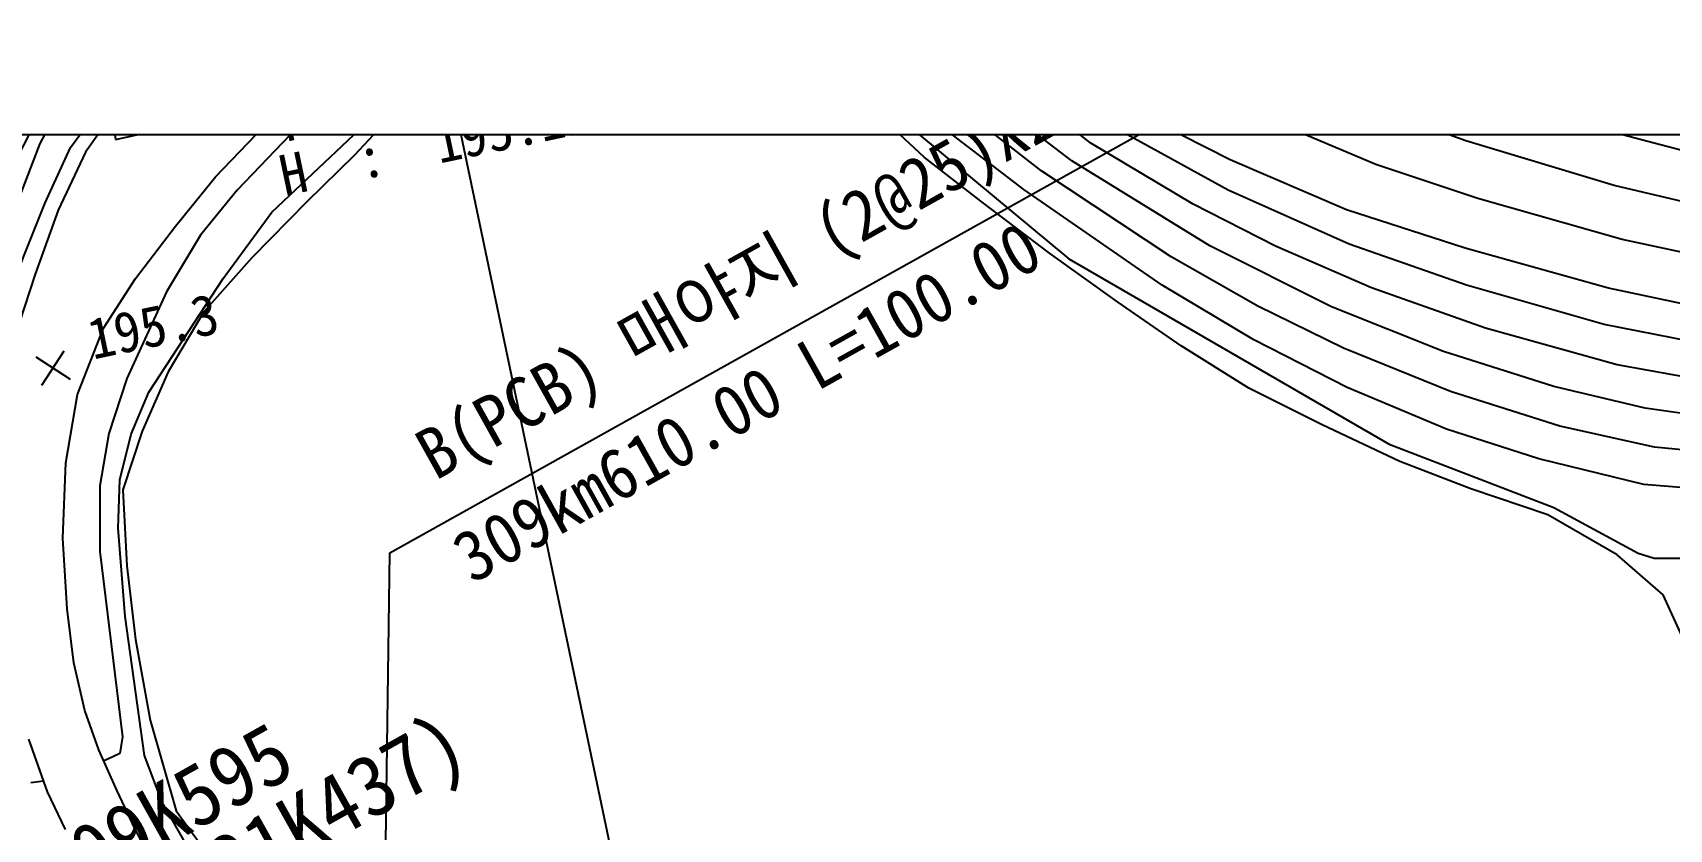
# Model space of a CAD drawing. Header units: millimetres. Extents: x 13158 to 13954, y 1103 to 1807.
# Drawn here: x 13690.8 to 13771.2, y 1510.5 to 1549.6 of the extents above; entities that cross this region are included whole.
import ezdxf
from ezdxf.xclip import XClip

# ---------------------------------------------------------------- set-up
doc = ezdxf.new("R2010")
doc.units = ezdxf.units.MM
doc.header["$LTSCALE"] = 10
doc.header["$MEASUREMENT"] = 0
doc.header["$XCLIPFRAME"] = 2
doc.layers.add('TX-PAPR', color=2, linetype='Continuous', plot=False)
doc.layers.add('TZ-BASE', color=253, linetype='Continuous')
doc.styles.add('HANA', font='GulimChe.ttf')
doc.styles.get("Standard").update_dxf_attribs({"font": 'GulimChe.ttf'})

# ---------------------------------------------------------------- blocks, each defined once
blk = doc.blocks.new('JD-SFSG5YJF567')
at = {"layer": 'TZ-BASE'}
for p, q in [((470.343, -192.587), (393.567, 173.178)), ((410.678, 54.464), (455.937, 79.736)), ((442.715, 73.219, -59), (435.064, 79.166, -59)), ((444.185, 73.72, -58), (437.267, 79.046, -58)), ((445.122, 74.6, -57), (439.513, 78.869, -57)), ((432.722, 78.292, -61), (444.046, 68.909, -61)), ((441.831, 72.323, -60), (433.977, 78.308, -60)), ((396.684, 77.228, -59.884), (397.198, 74.781, -59.884)), ((393.49, 74.583, -61), (394.651, 76.709, -61)), ((394.988, 74.381, -60), (396.599, 76.603, -60)), ((436.928, 73.901, -255), (434.025, 76.612, -255)), ((463.548, 74.702, -53), (458.838, 76.402, -53)), ((389.597, 68.55, -62), (393.267, 75.593, -62)), ((397.222, 76.292, -70.297), (395.726, 74.149, -70.297)), ((406.664, 75.936, -60), (403.169, 72.281, -60)), ((410.895, 76.108, -255), (408.94, 74.003, -255)), ((451.97, 73.768, -55), (447.597, 75.992, -55)), ((459.132, 73.55, -54), (453.796, 75.787, -54)), ((397.198, 74.781, -59.884), (399.644, 75.295, -59.884)), ((402.108, 72.937, -60.799), (404.125, 75.037, -60.799)), ((404.876, 71.205, -61), (409.162, 75.247, -61)), ((451.871, 72.279, -56), (446.397, 75.29, -56)), ((476.832, 73.532, -52), (469.224, 75.532, -52)), ((392.442, 71.841, -61), (393.49, 74.583, -61)), ((393.735, 71.668, -60), (394.988, 74.381, -60)), ((395.726, 74.149, -70.297), (394.383, 71.301, -70.297)), ((408.94, 74.003, -255), (406.594, 71.719, -255)), ((450.152, 71.6, -57), (445.122, 74.6, -57)), ((470.84, 72.51, -53), (463.548, 74.702, -53)), ((439.709, 71.745, -255), (436.928, 73.901, -255)), ((449.069, 69.01, -59), (442.715, 73.219, -59)), ((450.968, 69.547, -58), (444.185, 73.72, -58)), ((457.678, 71.312, -55), (451.97, 73.768, -55)), ((464.137, 71.879, -54), (459.132, 73.55, -54)), ((400.149, 70.517, -60.799), (402.108, 72.937, -60.799)), ((477.403, 70.96, -53), (470.84, 72.51, -53)), ((391.587, 66.288, -60), (393.735, 71.668, -60)), ((403.169, 72.281, -60), (401.363, 70.083, -60)), ((406.594, 71.719, -255), (403.895, 68.962, -255)), ((443.086, 69.184, -255), (439.709, 71.745, -255)), ((448.624, 67.612, -60), (441.831, 72.323, -60)), ((454.187, 69.539, -57), (450.152, 71.6, -57)), ((457.81, 69.63, -56), (451.871, 72.279, -56)), ((471.226, 69.87, -54), (464.137, 71.879, -54)), ((394.383, 71.301, -70.297), (393.246, 68.165, -70.297)), ((402.488, 67.942, -61), (404.876, 71.205, -61)), ((463.507, 69.429, -55), (457.678, 71.312, -55)), ((398.178, 67.952, -60.799), (400.149, 70.517, -60.799)), ((401.363, 70.083, -60), (399.694, 67.297, -60)), ((446.435, 66.793, -255), (443.086, 69.184, -255)), ((456.943, 66.556, -58), (450.968, 69.547, -58)), ((458.915, 67.482, -57), (454.187, 69.539, -57)), ((463.588, 67.623, -56), (457.81, 69.63, -56)), ((470.555, 67.464, -55), (463.507, 69.429, -55)), ((477.488, 68.516, -54), (471.226, 69.87, -54)), ((403.895, 68.962, -255), (401.54, 66.301, -255)), ((444.046, 68.909, -61), (459.776, 59.813, -61)), ((453.329, 66.584, -59), (449.069, 69.01, -59)), ((393.246, 68.165, -70.297), (392.463, 65.754, -70.297)), ((396.595, 65.501, -60.799), (398.178, 67.952, -60.799)), ((398.83, 62.361, -61), (402.488, 67.942, -61)), ((453.129, 64.927, -60), (448.624, 67.612, -60)), ((470.349, 65.693, -56), (463.588, 67.623, -56)), ((399.694, 67.297, -60), (397.754, 63.029, -60)), ((449.552, 64.631, -255), (446.435, 66.793, -255)), ((464.516, 65.506, -57), (458.915, 67.482, -57)), ((476.501, 66.218, -55), (470.555, 67.464, -55)), ((401.54, 66.301, -255), (399.789, 63.364, -255)), ((457.539, 64.525, -59), (453.329, 66.584, -59)), ((462.454, 64.361, -58), (456.943, 66.556, -58)), ((395.322, 62.249, -60.799), (396.595, 65.501, -60.799)), ((470.978, 63.706, -57), (464.516, 65.506, -57)), ((476.316, 64.511, -56), (470.349, 65.693, -56)), ((393.576, 62.713, -59.736), (394.669, 64.388, -59.736)), ((452.884, 62.556, -255), (449.552, 64.631, -255)), ((457.717, 62.595, -60), (453.129, 64.927, -60)), ((462.8, 62.392, -59), (457.539, 64.525, -59)), ((467.877, 62.634, -58), (462.454, 64.361, -58)), ((393.285, 64.097, -59.736), (394.96, 63.004, -59.736)), ((475.921, 62.811, -57), (470.978, 63.706, -57)), ((397.754, 63.029, -60), (396.862, 60.325, -60)), ((399.789, 63.364, -255), (398.508, 60.445, -255)), ((394.756, 58.898, -60.799), (395.322, 62.249, -60.799)), ((397.966, 60.3, -61), (398.83, 62.361, -61)), ((456.492, 60.751, -255), (452.884, 62.556, -255)), ((462.599, 60.553, -60), (457.717, 62.595, -60)), ((468.172, 60.69, -59), (462.8, 62.392, -59)), ((472.355, 61.57, -58), (467.877, 62.634, -58)), ((475.901, 61.076, -58), (472.355, 61.57, -58)), ((396.862, 60.325, -60), (396.429, 57.762, -60)), ((398.508, 60.445, -255), (397.556, 57.567, -255)), ((460.308, 58.952, -255), (456.492, 60.751, -255)), ((467.131, 59.087, -60), (462.599, 60.553, -60)), ((472.818, 59.657, -59), (468.172, 60.69, -59)), ((397.409, 58.063, -61), (397.966, 60.3, -61)), ((459.776, 59.813, -61), (467.872, 56.695, -61)), ((475.987, 59.348, -59), (472.818, 59.657, -59)), ((394.601, 55.199, -60.799), (394.756, 58.898, -60.799)), ((463.786, 57.62, -255), (460.308, 58.952, -255)), ((472.293, 57.824, -60), (467.131, 59.087, -60)), ((397.326, 55.682, -61), (397.409, 58.063, -61)), ((396.429, 57.762, -60), (396.416, 54.541, -60)), ((397.556, 57.567, -255), (397.755, 53.839, -255)), ((467.581, 56.346, -255), (463.786, 57.62, -255)), ((475.11, 57.606, -60), (472.293, 57.824, -60)), ((470.982, 54.372, -255), (467.581, 56.346, -255)), ((467.872, 56.695, -61), (472.01, 54.452, -61)), ((397.674, 51.348, -61), (397.326, 55.682, -61)), ((394.821, 51.72, -60.799), (394.601, 55.199, -60.799)), ((396.416, 54.541, -60), (397.537, 45.433, -60)), ((409.953, 3.895), (410.678, 54.464)), ((473.237, 52.403, -255), (470.982, 54.372, -255)), ((472.01, 54.452, -61), (472.807, 54.203, -61)), ((472.807, 54.203, -61), (476.235, 54.207, -61)), ((397.755, 53.839, -255), (398.174, 50.22, -255)), ((474.627, 49.396, -255), (473.237, 52.403, -255)), ((395.151, 49.072, -60.799), (394.821, 51.72, -60.799)), ((398.616, 44.513, -61), (397.674, 51.348, -61)), ((398.174, 50.22, -255), (398.899, 46.259, -255)), ((395.693, 46.72, -60.799), (395.151, 49.072, -60.799)), ((396.376, 44.799, -60.799), (395.693, 46.72, -60.799)), ((398.899, 46.259, -255), (400.171, 41.794, -255)), ((392.915, 45.312, -70.297), (393.837, 42.74, -70.297)), ((397.537, 45.433, -60), (397.398, 44.618, -60)), ((397.263, 42.818, -60.799), (396.376, 44.799, -60.799)), ((396.813, 44.332, -60), (396.617, 44.26, -60)), ((397.398, 44.618, -60), (396.813, 44.332, -60)), ((399.488, 42.222, -61), (398.616, 44.513, -61)), ((393.652, 43.257, -60), (393.025, 43.179, -60)), ((393.837, 42.74, -70.297), (394.714, 40.886, -70.297)), ((398.155, 40.9, -60.799), (397.263, 42.818, -60.799)), ((400.682, 40.123, -61), (399.488, 42.222, -61)), ((400.171, 41.794, -255), (402.661, 38.396, -255)), ((399.338, 38.685, -60.799), (398.155, 40.9, -60.799))]:
    blk.add_line(p, q, dxfattribs=at)
at = {"layer": 'TZ-BASE', "style": 'HANA'}
for s, height, rotation, p in [('Y  :  261774.22', 2, 11.85467, (405.229, 74.586, -59.884)), ('H  :  195.116', 2, 11.85467, (405.503, 71.996, -59.884)), ('B(PCB) 매야지 (2@25)X2', 2.5, 29.17816, (412.904, 57.989)), (' 309km610.00 L=100.00', 2.5, 29.17816, (413.304, 52.133)), ('195.3', 2, 11.85467, (396.08, 63.962, -59.736))]:
    blk.add_text(s, height=height, rotation=rotation, dxfattribs=at).set_placement(p)

msp = doc.modelspace()

# ---------------------------------------------------------------- linework, layer by layer
at = {"layer": 'TX-PAPR', "flags": 128}
msp.add_lwpolyline([(13895.344, 1394.571), (13899.845, 1544.571), (13295.434, 1544.571), (13299.935, 1394.571)], close=True, dxfattribs=at)

# ---------------------------------------------------------------- block references
at = {"layer": 'TZ-BASE'}
ref = msp.add_blockref('JD-SFSG5YJF567', (13297.685, 1469.571), dxfattribs=at)
XClip(ref).set_block_clipping_path([(597.6593278775, -75.0000074077), (602.1606802224, 74.9999925365), (-2.2506743118, 75.0000000279), (2.2506743119, -75.0000000279)])

# ---------------------------------------------------------------- texts
for s, p in [('(KPR321K437)', (13692.131, 1502.341)), ('309K595', (13692.046, 1506.611))]:
    msp.add_text(s, height=3, rotation=29.23871, dxfattribs=at).set_placement(p)

doc.saveas('drawing.dxf')
